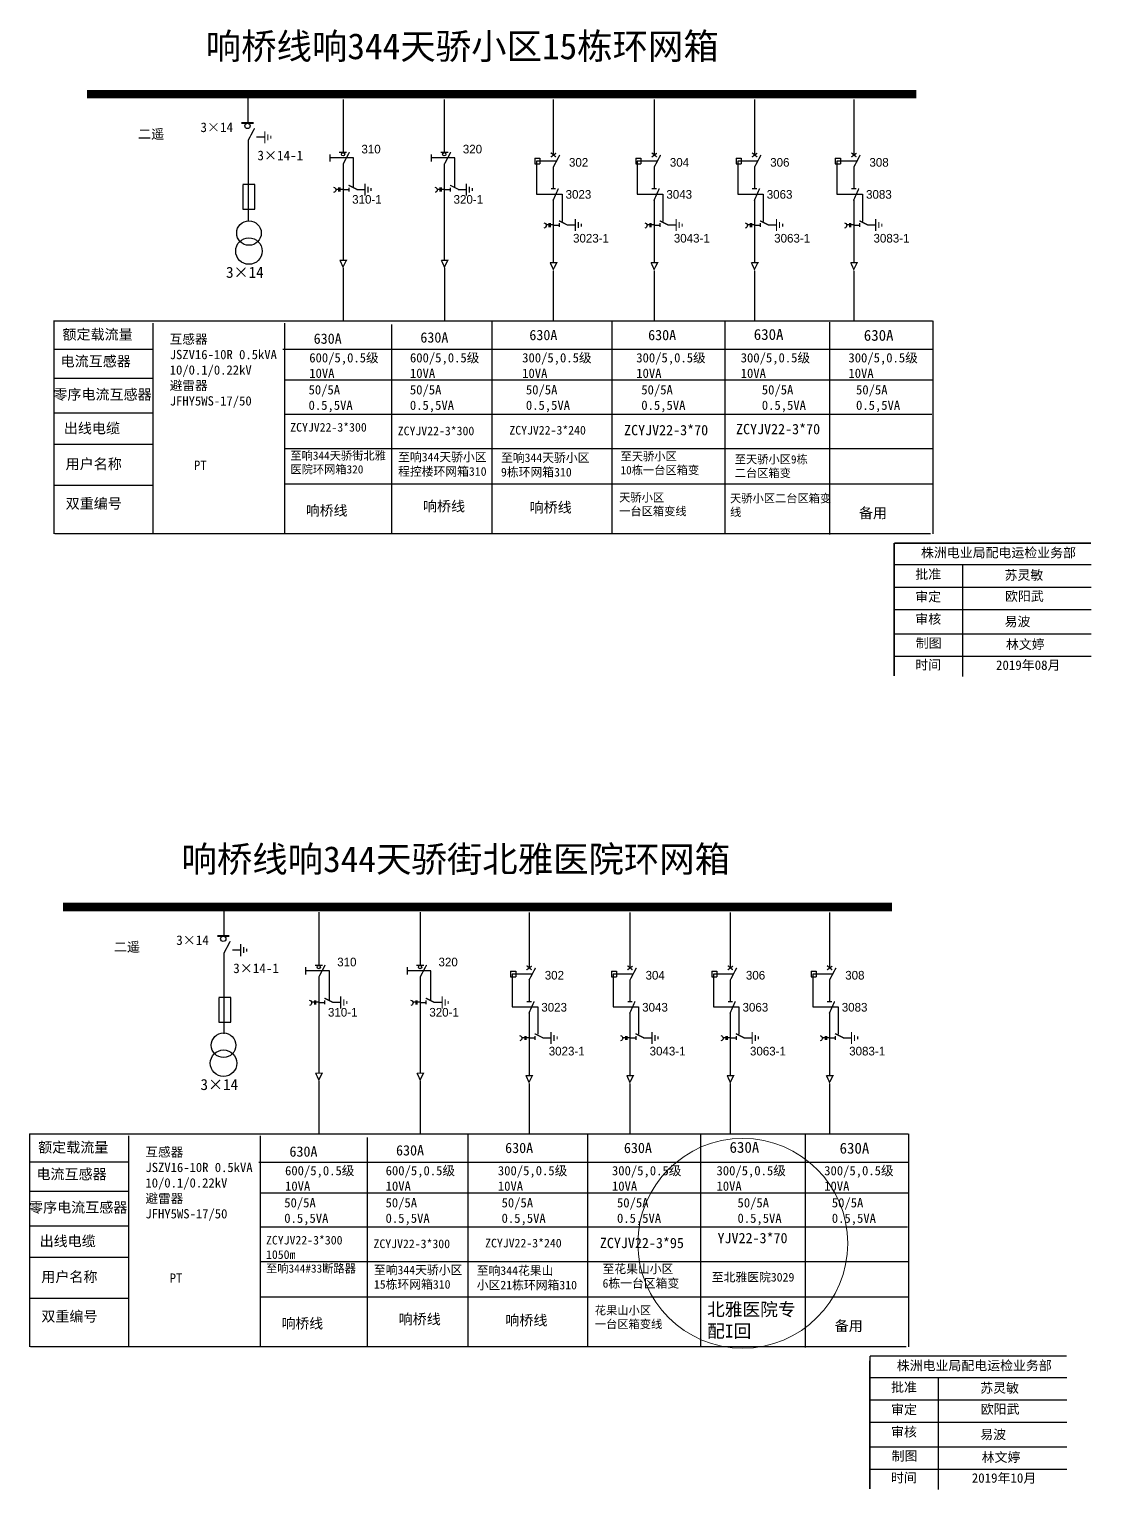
# Model space of a CAD drawing. Extents: x -183 to 78, y -256 to 3.
# Drawn here: x -44.7 to 78.1, y -165.7 to 3.1 of the extents above; entities that cross this region are included whole.
import ezdxf

# ---------------------------------------------------------------- set-up
doc = ezdxf.new("R2010")
doc.units = 0
doc.header["$LTSCALE"] = 0.774411
doc.linetypes.add('ACAD_ISO02W100', pattern=[15, 12, -3])
doc.linetypes.add('CENTER', pattern=[50.8, 31.75, -6.35, 6.35, -6.35])
doc.layers.get('0').update_dxf_attribs({"linetype": 'CONTINUOUS'})
doc.styles.add('hztxt_txtstyle_0.00_0_0', font='simkai.ttf')
doc.styles.add('hztxt_txtstyle_1.80_0_0', font='', dxfattribs={"height": 1.8, "bigfont": 'hztxt.shx'})
doc.styles.add('hztxt_txtstyle_2.70_0_0', font='simkai.ttf', dxfattribs={"height": 2.7})
doc.styles.add('KaiTi_txtstyle_0.95_0_0', font='simkai.ttf', dxfattribs={"height": 0.952327})
doc.styles.add('KaiTi_txtstyle_1.00_0_0', font='simkai.ttf', dxfattribs={"height": 1})
doc.styles.add('KaiTi_txtstyle_1.19_0_0', font='simkai.ttf', dxfattribs={"height": 1.190409})
doc.styles.add('SimSun_txtstyle_1.09_0_0', font='', dxfattribs={"height": 1.0944})
doc.styles.add('SimSun_txtstyle_1.17_0_0', font='', dxfattribs={"height": 1.174299})
doc.styles.add('SimSun_txtstyle_3.00_0_0', font='', dxfattribs={"height": 3})
doc.styles.get("Standard").update_dxf_attribs({"font": '', "height": 2.5})
doc.styles.add('字体', font='', dxfattribs={"height": 2.5})
doc.styles.get('hztxt_txtstyle_1.80_0_0').set_extended_font_data('hztxt')
doc.styles.get('SimSun_txtstyle_1.09_0_0').set_extended_font_data('SimSun')
doc.styles.get('SimSun_txtstyle_1.17_0_0').set_extended_font_data('SimSun')
doc.styles.get('SimSun_txtstyle_3.00_0_0').set_extended_font_data('SimSun')
doc.styles.get('Standard').set_extended_font_data('SimSun')
doc.styles.get('字体').set_extended_font_data('SimSun')

# ---------------------------------------------------------------- blocks, each defined once
blk = doc.blocks.new('JD')
for points in [[(-2, 0.2), (-2, -0.2), (2, 0.2), (2, -0.2)], [(1, -1.2), (1, -0.8), (-1, -1.2), (-1, -0.8)], [(-0.5, -1.8), (-0.5, -2.2), (0.5, -1.8), (0.5, -2.2)]]:
    blk.add_trace(points)

msp = doc.modelspace()

# ---------------------------------------------------------------- linework, layer by layer
at = {"color": 0}
for p, q in [((-19.43, -4.44), (-19.43, -7.73)), ((-8.44, -5.04), (-8.44, -11.15)), ((3.27, -5.04), (3.27, -11.15)), ((15.86, -5.07), (15.86, -11.49)), ((27.52, -5.07), (27.52, -11.49)), ((39.12, -5.07), (39.12, -11.49)), ((50.6, -5.07), (50.6, -11.49)), ((-19.41, -9.76), (-19.41, -19.09)), ((-18.43, -9.39), (-17.49, -9.39)), ((-8.44, -12.51), (-8.44, -23.61)), ((3.27, -12.51), (3.27, -23.61)), ((13.73, -11.84), (14.33, -11.84)), ((13.73, -11.84), (13.73, -12.5)), ((13.73, -12.5), (14.33, -12.5)), ((14.33, -11.84), (14.33, -12.5)), ((15.86, -12.85), (15.86, -15.33)), ((25.39, -11.84), (25.99, -11.84)), ((25.39, -11.84), (25.39, -12.5)), ((25.39, -12.5), (25.99, -12.5)), ((25.99, -11.84), (25.99, -12.5)), ((27.52, -12.85), (27.52, -15.33)), ((36.99, -11.84), (37.59, -11.84)), ((36.99, -11.84), (36.99, -12.5)), ((36.99, -12.5), (37.59, -12.5)), ((37.59, -11.84), (37.59, -12.5)), ((39.12, -12.85), (39.12, -15.33)), ((48.46, -11.84), (49.06, -11.84)), ((48.46, -11.84), (48.46, -12.5)), ((48.46, -12.5), (49.06, -12.5)), ((49.06, -11.84), (49.06, -12.5)), ((50.6, -12.85), (50.6, -15.33)), ((-8.44, -15.46), (-7.75, -15.46)), ((-6.85, -15.44), (-5.91, -15.44)), ((3.27, -15.46), (3.97, -15.46)), ((4.87, -15.44), (5.81, -15.44)), ((15.86, -16.57), (15.86, -23.87)), ((27.52, -16.57), (27.52, -23.87)), ((39.12, -16.57), (39.12, -23.87)), ((50.6, -16.57), (50.6, -23.87)), ((15.86, -19.57), (16.55, -19.57)), ((17.46, -19.55), (18.4, -19.55)), ((27.52, -19.57), (28.21, -19.57)), ((29.11, -19.55), (30.06, -19.55)), ((39.12, -19.57), (39.81, -19.57)), ((40.71, -19.55), (41.65, -19.55)), ((50.6, -19.57), (51.29, -19.57)), ((52.19, -19.55), (53.13, -19.55)), ((-30.34, -33.94), (-41.82, -33.94)), ((-30.38, -37.32), (-41.86, -37.32)), ((-30.38, -41.3), (-41.86, -41.3)), ((-30.42, -44.94), (-41.91, -44.94)), ((-30.38, -49.67), (-41.87, -49.67)), ((-22.23, -98.39), (-22.23, -101.68)), ((-11.25, -98.99), (-11.25, -105.1)), ((0.47, -98.99), (0.47, -105.1)), ((13.06, -99.02), (13.06, -105.44)), ((24.72, -99.02), (24.72, -105.44)), ((36.32, -99.02), (36.32, -105.44)), ((47.79, -99.02), (47.79, -105.44)), ((-22.22, -103.71), (-22.22, -113.04)), ((-21.23, -103.34), (-20.29, -103.34)), ((10.93, -105.79), (10.93, -106.45)), ((10.93, -105.79), (11.53, -105.79)), ((11.53, -105.79), (11.53, -106.45)), ((22.59, -105.79), (22.59, -106.45)), ((22.59, -105.79), (23.19, -105.79)), ((23.19, -105.79), (23.19, -106.45)), ((34.18, -105.79), (34.18, -106.45)), ((34.18, -105.79), (34.78, -105.79)), ((34.78, -105.79), (34.78, -106.45)), ((45.66, -105.79), (45.66, -106.45)), ((45.66, -105.79), (46.26, -105.79)), ((46.26, -105.79), (46.26, -106.45)), ((-11.25, -106.46), (-11.25, -117.57)), ((0.47, -106.46), (0.47, -117.57)), ((10.93, -106.45), (11.53, -106.45)), ((13.06, -106.8), (13.06, -109.28)), ((22.59, -106.45), (23.19, -106.45)), ((24.72, -106.8), (24.72, -109.28)), ((34.18, -106.45), (34.78, -106.45)), ((36.32, -106.8), (36.32, -109.28)), ((45.66, -106.45), (46.26, -106.45)), ((47.79, -106.8), (47.79, -109.28)), ((-11.25, -109.41), (-10.56, -109.41)), ((-9.65, -109.39), (-8.71, -109.39)), ((0.47, -109.41), (1.16, -109.41)), ((2.06, -109.39), (3.01, -109.39)), ((13.06, -110.52), (13.06, -117.82)), ((24.72, -110.52), (24.72, -117.82)), ((36.32, -110.52), (36.32, -117.82)), ((47.79, -110.52), (47.79, -117.82)), ((13.06, -113.52), (13.75, -113.52)), ((14.65, -113.5), (15.59, -113.5)), ((24.72, -113.52), (25.41, -113.52)), ((26.31, -113.5), (27.25, -113.5)), ((36.32, -113.52), (37.01, -113.52)), ((37.91, -113.5), (38.85, -113.5)), ((47.79, -113.52), (48.48, -113.52)), ((49.39, -113.5), (50.33, -113.5)), ((-33.14, -127.89), (-44.63, -127.89)), ((-33.18, -131.27), (-44.67, -131.27)), ((-33.18, -135.26), (-44.67, -135.26)), ((-33.23, -138.89), (-44.71, -138.89)), ((-33.18, -143.62), (-44.67, -143.62))]:
    msp.add_line(p, q, dxfattribs=at)
at = {"color": 0, "linetype": 'ACAD_ISO02W100'}
for p, q in [((16.16, -12.18), (13.92, -12.18)), ((13.92, -12.18), (13.92, -15.99)), ((27.82, -12.18), (25.58, -12.18)), ((25.58, -12.18), (25.58, -15.99)), ((39.42, -12.18), (37.18, -12.18)), ((37.18, -12.18), (37.18, -15.99)), ((48.66, -12.18), (48.66, -15.99)), ((50.9, -12.18), (48.66, -12.18)), ((13.92, -15.99), (16.88, -15.99)), ((16.88, -15.99), (16.88, -19.14)), ((25.58, -15.99), (28.54, -15.99)), ((28.54, -15.99), (28.54, -19.14)), ((37.18, -15.99), (40.13, -15.99)), ((40.13, -15.99), (40.13, -19.14)), ((48.66, -15.99), (51.61, -15.99)), ((51.61, -15.99), (51.61, -19.14)), ((11.12, -106.13), (11.12, -109.94)), ((13.36, -106.13), (11.12, -106.13)), ((22.78, -106.13), (22.78, -109.94)), ((25.02, -106.13), (22.78, -106.13)), ((34.37, -106.13), (34.37, -109.94)), ((36.61, -106.13), (34.37, -106.13)), ((48.09, -106.13), (45.85, -106.13)), ((45.85, -106.13), (45.85, -109.94)), ((11.12, -109.94), (14.07, -109.94)), ((14.07, -109.94), (14.07, -113.09)), ((22.78, -109.94), (25.73, -109.94)), ((25.73, -109.94), (25.73, -113.09)), ((34.37, -109.94), (37.33, -109.94)), ((37.33, -109.94), (37.33, -113.09)), ((45.85, -109.94), (48.81, -109.94)), ((48.81, -109.94), (48.81, -113.09))]:
    msp.add_line(p, q, dxfattribs=at)
at = {"color": 0, "linetype": 'CENTER'}
for p, q in [((-8.44, -24.51), (-8.44, -30.65)), ((3.28, -24.51), (3.28, -30.65)), ((15.87, -24.85), (15.87, -30.62)), ((27.52, -24.85), (27.52, -30.62)), ((39.12, -24.85), (39.12, -30.62)), ((50.6, -24.85), (50.6, -30.62)), ((-11.24, -118.46), (-11.24, -124.6)), ((0.48, -118.46), (0.48, -124.6)), ((13.06, -118.8), (13.06, -124.57)), ((24.72, -118.8), (24.72, -124.57)), ((36.32, -118.8), (36.32, -124.57)), ((47.8, -118.8), (47.8, -124.57))]:
    msp.add_line(p, q, dxfattribs=at)
at = {"color": 0, "linetype": 'Continuous'}
for p, q in [((-41.89, -30.64), (59.68, -30.64)), ((-41.84, -55.25), (-41.84, -30.64)), ((-30.44, -30.9), (-30.44, -55.25)), ((-15.19, -30.9), (-15.19, -55.25)), ((-2.84, -31.06), (-2.84, -55.23)), ((8.78, -30.68), (8.78, -55.25)), ((35.71, -30.7), (35.71, -55.26)), ((47.8, -30.78), (47.8, -55.35)), ((59.74, -30.65), (59.74, -55.27)), ((-15.38, -33.92), (59.72, -33.92)), ((-15.19, -37.46), (59.74, -37.46)), ((55.27, -58.81), (78.02, -58.81)), ((63.17, -58.81), (63.17, -71.74)), ((55.27, -61.4), (78.02, -61.4)), ((55.27, -63.99), (78.02, -63.99)), ((55.27, -66.82), (78.02, -66.82)), ((55.27, -69.41), (78.02, -69.41)), ((-44.69, -124.59), (56.88, -124.59)), ((-44.65, -149.2), (-44.65, -124.59)), ((-33.24, -124.85), (-33.24, -149.2)), ((-18, -124.85), (-18, -149.2)), ((5.98, -124.63), (5.98, -149.2)), ((32.9, -124.65), (32.9, -149.21)), ((44.99, -124.73), (44.99, -149.3)), ((56.94, -124.6), (56.94, -149.22)), ((-5.64, -125.01), (-5.64, -149.18)), ((-18.18, -127.87), (56.92, -127.87)), ((-18, -131.41), (56.94, -131.41)), ((52.47, -152.76), (75.22, -152.76)), ((60.36, -152.76), (60.36, -165.69)), ((52.47, -155.35), (75.22, -155.35)), ((52.47, -157.94), (75.22, -157.94)), ((52.47, -160.77), (75.22, -160.77)), ((52.47, -163.36), (75.22, -163.36))]:
    msp.add_line(p, q, dxfattribs=at)
at = {"linetype": 'Continuous'}
for p, q in [((22.62, -30.68), (22.62, -55.25)), ((-15.19, -41.41), (59.62, -41.41)), ((-15.19, -45.41), (59.82, -45.41)), ((-15.19, -49.48), (59.72, -49.48)), ((59.46, -55.25), (-41.76, -55.25)), ((19.81, -124.63), (19.81, -149.2)), ((-18, -135.36), (56.82, -135.36)), ((-18, -139.36), (57.02, -139.36)), ((-18, -143.43), (56.92, -143.43)), ((56.65, -149.2), (-44.57, -149.2))]:
    msp.add_line(p, q, dxfattribs=at)
at = {"color": 0}
for points, const_width in [([(-38.02, -4.44), (57.83, -4.44)], 0.998), ([(-20.18, -7.77), (-18.78, -7.77)], 0.238), ([(-19.41, -9.8), (-18.66, -8.38)], 0.15), ([(-8.89, -11.17), (-8, -11.17)], 0.15), ([(-8.44, -12.55), (-7.69, -11.13)], 0.15), ([(2.83, -11.17), (3.72, -11.17)], 0.15), ([(3.27, -12.55), (4.02, -11.13)], 0.15), ([(15.58, -11.71), (16.19, -11.26)], 0.15), ([(15.58, -11.21), (16.17, -11.7)], 0.15), ([(15.86, -12.89), (16.61, -11.47)], 0.15), ([(27.24, -11.71), (27.84, -11.26)], 0.15), ([(27.24, -11.21), (27.83, -11.7)], 0.15), ([(27.52, -12.89), (28.27, -11.47)], 0.15), ([(38.84, -11.21), (39.43, -11.7)], 0.15), ([(38.83, -11.71), (39.44, -11.26)], 0.15), ([(39.12, -12.89), (39.87, -11.47)], 0.15), ([(50.32, -11.21), (50.9, -11.7)], 0.15), ([(50.31, -11.71), (50.92, -11.26)], 0.15), ([(50.6, -12.89), (51.34, -11.47)], 0.15), ([(-7.79, -14.96), (-6.79, -15.46)], 0.15), ([(-7.75, -15.23), (-7.75, -15.69)], 0.15), ([(3.93, -14.96), (4.93, -15.46)], 0.15), ([(3.97, -15.23), (3.97, -15.69)], 0.15), ([(15.59, -15.37), (16.15, -15.37)], 0.15), ([(15.83, -16.75), (16.46, -15.34)], 0.15), ([(27.25, -15.37), (27.81, -15.37)], 0.15), ([(27.49, -16.75), (28.12, -15.34)], 0.15), ([(38.85, -15.37), (39.4, -15.37)], 0.15), ([(39.09, -16.75), (39.72, -15.34)], 0.15), ([(50.33, -15.37), (50.88, -15.37)], 0.15), ([(50.56, -16.75), (51.19, -15.34)], 0.15), ([(16.52, -19.07), (17.51, -19.57)], 0.15), ([(16.55, -19.34), (16.55, -19.8)], 0.15), ([(28.17, -19.07), (29.17, -19.57)], 0.15), ([(28.21, -19.34), (28.21, -19.8)], 0.15), ([(39.77, -19.07), (40.77, -19.57)], 0.15), ([(39.81, -19.34), (39.81, -19.8)], 0.15), ([(51.25, -19.07), (52.25, -19.57)], 0.15), ([(51.29, -19.34), (51.29, -19.8)], 0.15), ([(-8.81, -23.64), (-8.05, -23.64), (-8.44, -24.41), (-8.8, -23.62)], 0.15), ([(2.91, -23.64), (3.67, -23.64), (3.28, -24.41), (2.92, -23.62)], 0.15), ([(15.49, -23.92), (16.26, -23.92), (15.87, -24.69), (15.5, -23.9)], 0.15), ([(27.15, -23.92), (27.92, -23.92), (27.52, -24.69), (27.16, -23.9)], 0.15), ([(38.75, -23.92), (39.51, -23.92), (39.12, -24.69), (38.76, -23.9)], 0.15), ([(50.23, -23.92), (50.99, -23.92), (50.6, -24.69), (50.24, -23.9)], 0.15), ([(-40.82, -98.39), (55.02, -98.39)], 0.998), ([(-22.98, -101.72), (-21.58, -101.72)], 0.238), ([(-22.22, -103.75), (-21.47, -102.33)], 0.15), ([(-11.69, -105.12), (-10.81, -105.12)], 0.15), ([(-11.25, -106.5), (-10.5, -105.08)], 0.15), ([(0.03, -105.12), (0.91, -105.12)], 0.15), ([(0.47, -106.5), (1.22, -105.08)], 0.15), ([(12.78, -105.16), (13.37, -105.65)], 0.15), ([(12.77, -105.66), (13.38, -105.21)], 0.15), ([(13.06, -106.84), (13.81, -105.42)], 0.15), ([(24.44, -105.16), (25.02, -105.65)], 0.15), ([(24.43, -105.66), (25.04, -105.21)], 0.15), ([(24.72, -106.84), (25.47, -105.42)], 0.15), ([(36.04, -105.16), (36.62, -105.65)], 0.15), ([(36.03, -105.66), (36.64, -105.21)], 0.15), ([(36.32, -106.84), (37.06, -105.42)], 0.15), ([(47.51, -105.66), (48.12, -105.21)], 0.15), ([(47.51, -105.16), (48.1, -105.65)], 0.15), ([(47.79, -106.84), (48.54, -105.42)], 0.15), ([(-10.59, -108.91), (-9.6, -109.41)], 0.15), ([(-10.56, -109.18), (-10.56, -109.64)], 0.15), ([(1.12, -108.91), (2.12, -109.41)], 0.15), ([(1.16, -109.18), (1.16, -109.64)], 0.15), ([(12.79, -109.32), (13.35, -109.32)], 0.15), ([(13.03, -110.7), (13.66, -109.29)], 0.15), ([(24.45, -109.32), (25, -109.32)], 0.15), ([(24.69, -110.7), (25.32, -109.29)], 0.15), ([(36.05, -109.32), (36.6, -109.32)], 0.15), ([(36.28, -110.7), (36.91, -109.29)], 0.15), ([(47.52, -109.32), (48.08, -109.32)], 0.15), ([(47.76, -110.7), (48.39, -109.29)], 0.15), ([(13.71, -113.02), (14.71, -113.52)], 0.15), ([(25.37, -113.02), (26.37, -113.52)], 0.15), ([(36.97, -113.02), (37.97, -113.52)], 0.15), ([(48.44, -113.02), (49.44, -113.52)], 0.15), ([(13.75, -113.29), (13.75, -113.75)], 0.15), ([(25.41, -113.29), (25.41, -113.75)], 0.15), ([(37.01, -113.29), (37.01, -113.75)], 0.15), ([(48.48, -113.29), (48.48, -113.75)], 0.15), ([(-11.62, -117.59), (-10.85, -117.59), (-11.24, -118.36), (-11.61, -117.57)], 0.15), ([(0.1, -117.59), (0.87, -117.59), (0.48, -118.36), (0.11, -117.57)], 0.15), ([(12.69, -117.87), (13.45, -117.87), (13.06, -118.64), (12.7, -117.85)], 0.15), ([(24.35, -117.87), (25.11, -117.87), (24.72, -118.64), (24.36, -117.85)], 0.15), ([(35.95, -117.87), (36.71, -117.87), (36.32, -118.64), (35.96, -117.85)], 0.15), ([(47.42, -117.87), (48.19, -117.87), (47.8, -118.64), (47.43, -117.85)], 0.15)]:
    msp.add_lwpolyline(points, dxfattribs=dict(at, const_width=const_width))
for points in [[(-9.95, -11.4), (-9.95, -12.23)], [(1.76, -11.4), (1.76, -12.23)], [(-20.01, -14.93), (-20.01, -17.73), (-18.62, -17.73), (-18.62, -14.89), (-20.01, -14.89)], [(-8.95, -15.45), (-9.26, -15.45)], [(-8.95, -15.24), (-8.95, -15.7)], [(-8.81, -15.24), (-8.81, -15.7)], [(-8.45, -15.45), (-8.81, -15.45)], [(2.77, -15.45), (2.46, -15.45)], [(2.77, -15.24), (2.77, -15.7)], [(2.91, -15.24), (2.91, -15.7)], [(3.27, -15.45), (2.91, -15.45)], [(15.36, -19.56), (15.04, -19.56)], [(15.36, -19.35), (15.36, -19.8)], [(15.5, -19.35), (15.5, -19.8)], [(15.86, -19.56), (15.5, -19.56)], [(27.02, -19.56), (26.7, -19.56)], [(27.02, -19.35), (27.02, -19.8)], [(27.16, -19.35), (27.16, -19.8)], [(27.52, -19.56), (27.16, -19.56)], [(38.61, -19.56), (38.3, -19.56)], [(38.61, -19.35), (38.61, -19.8)], [(38.76, -19.35), (38.76, -19.8)], [(39.12, -19.56), (38.76, -19.56)], [(50.09, -19.56), (49.78, -19.56)], [(50.09, -19.35), (50.09, -19.8)], [(50.23, -19.35), (50.23, -19.8)], [(50.59, -19.56), (50.23, -19.56)], [(-12.76, -105.35), (-12.76, -106.18)], [(-1.04, -105.35), (-1.04, -106.18)], [(-22.81, -108.88), (-22.81, -111.68), (-21.42, -111.68), (-21.42, -108.84), (-22.81, -108.84)], [(-11.75, -109.4), (-12.07, -109.4)], [(-11.75, -109.19), (-11.75, -109.65)], [(-11.61, -109.19), (-11.61, -109.65)], [(-11.25, -109.4), (-11.61, -109.4)], [(-0.03, -109.4), (-0.35, -109.4)], [(-0.03, -109.19), (-0.03, -109.65)], [(0.11, -109.19), (0.11, -109.65)], [(0.47, -109.4), (0.11, -109.4)], [(12.56, -113.51), (12.24, -113.51)], [(12.56, -113.3), (12.56, -113.75)], [(12.7, -113.3), (12.7, -113.75)], [(13.06, -113.51), (12.7, -113.51)], [(24.21, -113.51), (23.9, -113.51)], [(24.21, -113.3), (24.21, -113.75)], [(24.35, -113.3), (24.35, -113.75)], [(24.72, -113.51), (24.35, -113.51)], [(35.81, -113.51), (35.5, -113.51)], [(35.81, -113.3), (35.81, -113.75)], [(35.95, -113.3), (35.95, -113.75)], [(36.31, -113.51), (35.95, -113.51)], [(47.29, -113.51), (46.97, -113.51)], [(47.29, -113.3), (47.29, -113.75)], [(47.43, -113.3), (47.43, -113.75)], [(47.79, -113.51), (47.43, -113.51)]]:
    msp.add_lwpolyline(points, dxfattribs=at)
at = {"color": 0, "linetype": 'ACAD_ISO02W100'}
for points in [[(-7.22, -15.23), (-7.22, -11.81), (-9.95, -11.81)], [(4.5, -15.23), (4.5, -11.81), (1.76, -11.81)], [(-10.02, -109.18), (-10.02, -105.76), (-12.76, -105.76)], [(1.7, -109.18), (1.7, -105.76), (-1.04, -105.76)]]:
    msp.add_lwpolyline(points, dxfattribs=at)
at = {"color": 0}
for points in [[(-9.53, -15.2, -0.877934), (-9.52, -15.8)], [(2.19, -15.2, -0.877934), (2.2, -15.8)], [(14.78, -19.3, -0.877934), (14.79, -19.91)], [(26.43, -19.3, -0.877934), (26.44, -19.91)], [(38.03, -19.3, -0.877934), (38.04, -19.91)], [(49.51, -19.3, -0.877934), (49.52, -19.91)], [(-12.34, -109.15, -0.877934), (-12.32, -109.75)], [(-0.62, -109.15, -0.877934), (-0.6, -109.75)], [(11.97, -113.25, -0.877934), (11.98, -113.86)], [(23.63, -113.25, -0.877934), (23.64, -113.86)], [(35.23, -113.25, -0.877934), (35.24, -113.86)], [(46.7, -113.25, -0.877934), (46.72, -113.86)]]:
    msp.add_lwpolyline(points, format="xyb", dxfattribs=at)
at = {"color": 0, "linetype": 'Continuous', "const_width": 0.182}
for points in [[(55.27, -56.33), (55.26, -71.7)], [(55.27, -56.33), (78.02, -56.33)], [(52.47, -150.28), (52.45, -165.65)], [(52.47, -150.28), (75.22, -150.28)]]:
    msp.add_lwpolyline(points, dxfattribs=at)
at = {"color": 0}
for centre, radius in [((-19.48, -8.11), 0.305), ((-8.44, -11.38), 0.192), ((3.27, -11.38), 0.192), ((-22.28, -102.06), 0.305), ((-11.25, -105.33), 0.192), ((0.47, -105.33), 0.192)]:
    msp.add_circle(centre, radius, dxfattribs=at)
at = {"color": 0, "linetype": 'Continuous'}
for centre, radius in [((-19.31, -20.49), 1.42), ((-19.31, -22.57), 1.53), ((-22.25, -114.36), 1.42), ((-22.25, -116.44), 1.53)]:
    msp.add_circle(centre, radius, dxfattribs=at)
at = {"color": 20, "linetype": 'Continuous', "lineweight": 0, "ltscale": 4.425658, "true_color": 0xef4810}
msp.add_circle((37.77, -137.26), 12.13, dxfattribs=at)

# ---------------------------------------------------------------- block references
at = {"color": 0, "xscale": 0.3494655254594932, "yscale": 0.3494655254594932, "zscale": 0.3494655254595134, "rotation": 90}
for p in [(-17.48, -9.42), (-5.9, -15.47), (5.82, -15.47), (18.41, -19.57), (30.07, -19.57), (41.67, -19.57), (53.14, -19.57), (-20.28, -103.37), (-8.7, -109.42), (3.02, -109.42), (15.61, -113.52), (27.27, -113.52), (38.86, -113.52), (50.34, -113.52)]:
    msp.add_blockref('JD', p, dxfattribs=at)

# ---------------------------------------------------------------- texts
at = {"color": 0, "linetype": 'Continuous', "style": 'hztxt_txtstyle_2.70_0_0'}
for s, p in [('3×14', (-24.92, -8.82)), ('3×14-1', (-18.33, -12.07)), ('3×14', (-27.72, -102.77)), ('3×14-1', (-21.13, -106.02))]:
    msp.add_text(s, height=1.109, dxfattribs=at).set_placement(p)
at = {"color": 0, "style": 'hztxt_txtstyle_1.80_0_0'}
for s, p in [('310', (-6.31, -11.29)), ('320', (5.41, -11.29)), ('302', (17.68, -12.82)), ('304', (29.34, -12.82)), ('306', (40.94, -12.82)), ('308', (52.41, -12.82)), ('310-1', (-7.38, -17.1)), ('320-1', (4.34, -17.1)), ('3023', (17.29, -16.52)), ('3043', (28.94, -16.52)), ('3063', (40.54, -16.52)), ('3083', (52.02, -16.52)), ('3023-1', (18.15, -21.59)), ('3043-1', (29.8, -21.59)), ('3063-1', (41.4, -21.59)), ('3083-1', (52.88, -21.59)), ('310', (-9.11, -105.24)), ('320', (2.6, -105.24)), ('302', (14.88, -106.77)), ('304', (26.53, -106.77)), ('306', (38.13, -106.77)), ('308', (49.61, -106.77)), ('3023', (14.48, -110.47)), ('3043', (26.14, -110.47)), ('3063', (37.74, -110.47)), ('3083', (49.21, -110.47)), ('310-1', (-10.18, -111.05)), ('320-1', (1.54, -111.05)), ('3023-1', (15.34, -115.54)), ('3043-1', (27, -115.54)), ('3063-1', (38.6, -115.54)), ('3083-1', (50.07, -115.54))]:
    msp.add_text(s, height=0.998, dxfattribs=at).set_placement(p)
at = {"color": 0}
for p in [(-21.96, -25.67), (-24.91, -119.54)]:
    msp.add_text('3×14', height=1.277, dxfattribs=at).set_placement(p)
at = {"color": 7, "linetype": 'Continuous', "attachment_point": 1}
for s, insert, char_height, width, style in [('响桥线响344天骄小区15栋环网箱', (-24.31, 2.6), 3, 85.7498, 'SimSun_txtstyle_3.00_0_0'), ('ZCYJV22-3*300', (-14.54, -42.44), 1, 19.191, 'KaiTi_txtstyle_1.00_0_0'), ('ZCYJV22-3*300', (-2.11, -42.86), 1, 19.191, 'KaiTi_txtstyle_1.00_0_0'), ('ZCYJV22-3*240', (10.79, -42.78), 1, 19.191, 'KaiTi_txtstyle_1.00_0_0'), ('ZCYJV22-3*70', (24.05, -42.67), 1.1904, 19.191, 'KaiTi_txtstyle_1.19_0_0'), ('ZCYJV22-3*70', (36.99, -42.55), 1.1904, 19.191, 'KaiTi_txtstyle_1.19_0_0'), ('{\\fSimSun|b0|i0|c134|p2;至响344天骄街北雅医院环网箱320}', (-14.52, -45.74), 0.9523, 11.7196, 'KaiTi_txtstyle_0.95_0_0'), ('至天骄小区^J10栋一台区箱变', (23.64, -45.83), 0.9523, 11.7196, 'KaiTi_txtstyle_0.95_0_0'), ('{\\fSimSun|b0|i0|c134|p2;至天骄小区9栋^J二台区箱变}', (36.84, -46.17), 0.9523, 11.7196, 'KaiTi_txtstyle_0.95_0_0'), ('天骄小区^J一台区箱变线', (23.48, -50.58), 0.9523, 11.7196, 'KaiTi_txtstyle_0.95_0_0'), ('{\\fSimSun|b0|i0|c134|p2;天骄小区二台区箱变线}', (36.3, -50.68), 0.9523, 11.7196, 'KaiTi_txtstyle_0.95_0_0'), ('响桥线', (-12.73, -51.97), 1.174, 11.7342, 'SimSun_txtstyle_1.17_0_0'), ('响桥线', (0.8, -51.47), 1.19, 19.191, 'KaiTi_txtstyle_1.19_0_0'), ('响桥线', (13.13, -51.6), 1.19, 19.191, 'KaiTi_txtstyle_1.19_0_0'), ('{\\fSimSun|b0|i0|c134|p2;林文婷}', (68.19, -67.48), 1.0944, 8.5588, 'SimSun_txtstyle_1.09_0_0'), ('2019年08月', (67.04, -69.88), 1.094, 16.0081, 'SimSun_txtstyle_1.09_0_0'), ('响桥线响344天骄街北雅医院环网箱', (-27.11, -91.35), 3, 85.7498, 'SimSun_txtstyle_3.00_0_0'), ('ZCYJV22-3*300\\P1050m', (-17.34, -136.39), 1, 19.191, 'KaiTi_txtstyle_1.00_0_0'), ('ZCYJV22-3*300', (-4.91, -136.81), 1, 19.191, 'KaiTi_txtstyle_1.00_0_0'), ('ZCYJV22-3*240', (7.99, -136.73), 1, 19.191, 'KaiTi_txtstyle_1.00_0_0'), ('ZCYJV22-3*95', (21.25, -136.62), 1.1904, 19.191, 'KaiTi_txtstyle_1.19_0_0'), ('YJV22-3*70', (34.85, -136.05), 1.19, 19.191, 'KaiTi_txtstyle_1.19_0_0'), ('{\\fSimSun|b0|i0|c134|p2;至响344#33断路器}', (-17.33, -139.69), 0.9523, 11.7196, 'KaiTi_txtstyle_0.95_0_0'), ('花果山小区^M^J一台区箱变线', (20.67, -144.53), 0.9523, 11.7196, 'KaiTi_txtstyle_0.95_0_0'), ('北雅医院专配I回', (33.64, -144.14), 1.5, 11.7196, 'KaiTi_txtstyle_0.95_0_0'), ('响桥线', (-15.54, -145.92), 1.174, 11.7342, 'SimSun_txtstyle_1.17_0_0'), ('响桥线', (-2.01, -145.42), 1.19, 19.191, 'KaiTi_txtstyle_1.19_0_0'), ('响桥线', (10.32, -145.55), 1.19, 19.191, 'KaiTi_txtstyle_1.19_0_0'), ('{\\fSimSun|b0|i0|c134|p2;林文婷}', (65.38, -161.43), 1.0944, 8.5588, 'SimSun_txtstyle_1.09_0_0'), ('2019年10月', (64.24, -163.83), 1.094, 16.0081, 'SimSun_txtstyle_1.09_0_0')]:
    msp.add_mtext(s, dxfattribs=dict(at, insert=insert, char_height=char_height, width=width, style=style))
at = {"color": 0, "linetype": 'Continuous', "attachment_point": 1}
for s, insert, char_height, width, style in [('{\\fSimSun|b0|i0|c134|p2;二遥}', (-32.13, -8.49), 1.1094, 17.8852, 'hztxt_txtstyle_2.70_0_0'), ('{\\fSimSun|b0|i0|c134|p2;额定载流量}', (-40.87, -31.61), 1.1904, 19.191, 'hztxt_txtstyle_2.70_0_0'), ('\\A1;{\\fSimSun|b0|i0|c134|p2;互感器\\PJSZV16-10R 0.5kVA\\P10/0.1/0.22kV\\P避雷器\\PJFHY5WS-17/50}', (-28.47, -32.21), 1.0714, 19.7554, 'hztxt_txtstyle_2.70_0_0'), ('{\\fSimSun|b0|i0|c134|p2;630A}', (0.5, -31.96), 1.1904, 19.191, 'hztxt_txtstyle_2.70_0_0'), ('{\\fSimSun|b0|i0|c134|p2;630A}', (13.1, -31.68), 1.1904, 19.191, 'hztxt_txtstyle_2.70_0_0'), ('{\\fSimSun|b0|i0|c134|p2;630A}', (26.83, -31.68), 1.1904, 19.191, 'hztxt_txtstyle_2.70_0_0'), ('{\\fSimSun|b0|i0|c134|p2;630A}', (39.04, -31.58), 1.2616, 10.1442, 'hztxt_txtstyle_0.00_0_0'), ('{\\fSimSun|b0|i0|c134|p2;630A}', (51.76, -31.68), 1.2616, 10.1442, 'hztxt_txtstyle_0.00_0_0'), ('{\\fSimSun|b0|i0|c134|p2;630A}', (-11.83, -32.1), 1.1904, 19.191, 'hztxt_txtstyle_2.70_0_0'), ('{\\fSimSun|b0|i0|c134|p2;电流互感器}', (-41.08, -34.71), 1.1904, 19.191, 'hztxt_txtstyle_2.70_0_0'), ('\\A1;{\\fSimSun|b0|i0|c134|p2;600/5,0.5级\\P10VA}', (-12.34, -34.37), 1.0714, 19.7554, 'hztxt_txtstyle_2.70_0_0'), ('\\A1;{\\fSimSun|b0|i0|c134|p2;600/5,0.5级\\P10VA}', (-0.7, -34.37), 1.0714, 19.7554, 'hztxt_txtstyle_2.70_0_0'), ('\\A1;{\\fSimSun|b0|i0|c134|p2;300/5,0.5级\\P10VA}', (12.27, -34.37), 1.0714, 19.7554, 'hztxt_txtstyle_2.70_0_0'), ('\\A1;{\\fSimSun|b0|i0|c134|p2;300/5,0.5级\\P10VA}', (25.46, -34.37), 1.0714, 19.7554, 'hztxt_txtstyle_2.70_0_0'), ('\\A1;{\\fSimSun|b0|i0|c134|p2;300/5,0.5级\\P10VA}', (37.53, -34.37), 1.0714, 19.7554, 'hztxt_txtstyle_2.70_0_0'), ('\\A1;{\\fSimSun|b0|i0|c134|p2;300/5,0.5级\\P10VA}', (49.98, -34.37), 1.0714, 19.7554, 'hztxt_txtstyle_2.70_0_0'), ('{\\fSimSun|b0|i0|c134|p2;零序电流互感器}', (-41.92, -38.55), 1.1904, 19.191, 'hztxt_txtstyle_2.70_0_0'), ('{\\fSimSun|b0|i0|c134|p2;50/5A\\P0.5,5VA}', (-12.42, -38.07), 1.0714, 19.191, 'hztxt_txtstyle_2.70_0_0'), ('{\\fSimSun|b0|i0|c134|p2;50/5A\\P0.5,5VA}', (-0.71, -38.07), 1.0714, 19.191, 'hztxt_txtstyle_2.70_0_0'), ('{\\fSimSun|b0|i0|c134|p2;50/5A\\P0.5,5VA}', (39.97, -38.07), 1.0714, 19.191, 'hztxt_txtstyle_2.70_0_0'), ('{\\fSimSun|b0|i0|c134|p2;50/5A\\P0.5,5VA}', (50.86, -38.07), 1.0714, 19.191, 'hztxt_txtstyle_2.70_0_0'), ('{\\fSimSun|b0|i0|c134|p2;出线电缆}', (-40.71, -42.45), 1.1904, 19.191, 'hztxt_txtstyle_2.70_0_0'), ('{\\fSimSun|b0|i0|c134|p2;用户名称}', (-40.5, -46.58), 1.1904, 19.191, 'hztxt_txtstyle_2.70_0_0'), ('{\\fSimSun|b0|i0|c134|p2;PT}', (-25.67, -46.79), 1.0756, 8.368, 'hztxt_txtstyle_0.00_0_0'), ('{\\fSimSun|b0|i0|c134|p2;双重编号}', (-40.5, -51.15), 1.1904, 19.191, 'hztxt_txtstyle_2.70_0_0'), ('{\\fSimSun|b0|i0|c134|p2;备用}', (51.19, -52.25), 1.1904, 19.191, 'hztxt_txtstyle_2.70_0_0'), ('株洲电业局配电运检业务部', (58.37, -56.88), 1.0944, 29.9201, '字体'), ('{\\fKaiTi_GB2312|b0|i0|c134|p49;批准}', (57.71, -59.37), 1.0944, 8.5588, '字体'), ('苏灵敏', (68.03, -59.47), 1.094, 8.5588, '字体'), ('\\f\uffbfﾬￌﾣﾤ_GB2312|b0|i0|c134|p49;审定', (57.71, -61.97), 1.0944, 8.5588, '字体'), ('欧阳武', (68.08, -61.91), 1.094, 8.5588, '字体'), ('\\f\uffbfﾬￌﾣﾤ_GB2312|b0|i0|c134|p49;审核', (57.71, -64.55), 1.0944, 8.5588, '字体'), ('易波', (68.03, -64.84), 1.094, 8.5588, '字体'), ('\\f\uffbfﾬￌﾣﾤ_GB2312|b0|i0|c134|p49;制图', (57.77, -67.33), 1.0944, 8.5588, '字体'), ('\\f\uffbfﾬￌﾣﾤ_GB2312|b0|i0|c134|p49;时间', (57.71, -69.84), 1.0944, 8.5588, '字体'), ('{\\fSimSun|b0|i0|c134|p2;二遥}', (-34.93, -102.44), 1.1094, 17.8852, 'hztxt_txtstyle_2.70_0_0'), ('{\\fSimSun|b0|i0|c134|p2;额定载流量}', (-43.68, -125.56), 1.1904, 19.191, 'hztxt_txtstyle_2.70_0_0'), ('\\A1;{\\fSimSun|b0|i0|c134|p2;互感器\\PJSZV16-10R 0.5kVA\\P10/0.1/0.22kV\\P避雷器\\PJFHY5WS-17/50}', (-31.28, -126.16), 1.0714, 19.7554, 'hztxt_txtstyle_2.70_0_0'), ('{\\fSimSun|b0|i0|c134|p2;630A}', (-14.63, -126.05), 1.1904, 19.191, 'hztxt_txtstyle_2.70_0_0'), ('{\\fSimSun|b0|i0|c134|p2;630A}', (-2.31, -125.91), 1.1904, 19.191, 'hztxt_txtstyle_2.70_0_0'), ('{\\fSimSun|b0|i0|c134|p2;630A}', (10.3, -125.63), 1.1904, 19.191, 'hztxt_txtstyle_2.70_0_0'), ('{\\fSimSun|b0|i0|c134|p2;630A}', (24.03, -125.63), 1.1904, 19.191, 'hztxt_txtstyle_2.70_0_0'), ('{\\fSimSun|b0|i0|c134|p2;630A}', (36.24, -125.53), 1.2616, 10.1442, 'hztxt_txtstyle_0.00_0_0'), ('{\\fSimSun|b0|i0|c134|p2;630A}', (48.96, -125.63), 1.2616, 10.1442, 'hztxt_txtstyle_0.00_0_0'), ('\\A1;{\\fSimSun|b0|i0|c134|p2;600/5,0.5级\\P10VA}', (-15.14, -128.32), 1.0714, 19.7554, 'hztxt_txtstyle_2.70_0_0'), ('\\A1;{\\fSimSun|b0|i0|c134|p2;600/5,0.5级\\P10VA}', (-3.51, -128.32), 1.0714, 19.7554, 'hztxt_txtstyle_2.70_0_0'), ('\\A1;{\\fSimSun|b0|i0|c134|p2;300/5,0.5级\\P10VA}', (9.46, -128.32), 1.0714, 19.7554, 'hztxt_txtstyle_2.70_0_0'), ('\\A1;{\\fSimSun|b0|i0|c134|p2;300/5,0.5级\\P10VA}', (22.65, -128.32), 1.0714, 19.7554, 'hztxt_txtstyle_2.70_0_0'), ('\\A1;{\\fSimSun|b0|i0|c134|p2;300/5,0.5级\\P10VA}', (34.73, -128.32), 1.0714, 19.7554, 'hztxt_txtstyle_2.70_0_0'), ('\\A1;{\\fSimSun|b0|i0|c134|p2;300/5,0.5级\\P10VA}', (47.18, -128.32), 1.0714, 19.7554, 'hztxt_txtstyle_2.70_0_0'), ('{\\fSimSun|b0|i0|c134|p2;电流互感器}', (-43.88, -128.66), 1.1904, 19.191, 'hztxt_txtstyle_2.70_0_0'), ('{\\fSimSun|b0|i0|c134|p2;零序电流互感器}', (-44.73, -132.5), 1.1904, 19.191, 'hztxt_txtstyle_2.70_0_0'), ('{\\fSimSun|b0|i0|c134|p2;50/5A\\P0.5,5VA}', (-15.23, -132.03), 1.0714, 19.191, 'hztxt_txtstyle_2.70_0_0'), ('{\\fSimSun|b0|i0|c134|p2;50/5A\\P0.5,5VA}', (-3.52, -132.03), 1.0714, 19.191, 'hztxt_txtstyle_2.70_0_0'), ('{\\fSimSun|b0|i0|c134|p2;50/5A\\P0.5,5VA}', (37.16, -132.03), 1.0714, 19.191, 'hztxt_txtstyle_2.70_0_0'), ('{\\fSimSun|b0|i0|c134|p2;50/5A\\P0.5,5VA}', (48.06, -132.03), 1.0714, 19.191, 'hztxt_txtstyle_2.70_0_0'), ('{\\fSimSun|b0|i0|c134|p2;出线电缆}', (-43.51, -136.4), 1.1904, 19.191, 'hztxt_txtstyle_2.70_0_0'), ('{\\fSimSun|b0|i0|c134|p2;用户名称}', (-43.31, -140.53), 1.1904, 19.191, 'hztxt_txtstyle_2.70_0_0'), ('{\\fSimSun|b0|i0|c134|p2;PT}', (-28.47, -140.74), 1.0756, 8.368, 'hztxt_txtstyle_0.00_0_0'), ('{\\fSimSun|b0|i0|c134|p2;双重编号}', (-43.31, -145.1), 1.1904, 19.191, 'hztxt_txtstyle_2.70_0_0'), ('{\\fSimSun|b0|i0|c134|p2;备用}', (48.39, -146.2), 1.1904, 19.191, 'hztxt_txtstyle_2.70_0_0'), ('株洲电业局配电运检业务部', (55.57, -150.83), 1.0944, 29.9201, '字体'), ('{\\fKaiTi_GB2312|b0|i0|c134|p49;批准}', (54.91, -153.33), 1.0944, 8.5588, '字体'), ('苏灵敏', (65.22, -153.42), 1.094, 8.5588, '字体'), ('\\f\uffbfﾬￌﾣﾤ_GB2312|b0|i0|c134|p49;审定', (54.91, -155.92), 1.0944, 8.5588, '字体'), ('欧阳武', (65.28, -155.86), 1.094, 8.5588, '字体'), ('\\f\uffbfﾬￌﾣﾤ_GB2312|b0|i0|c134|p49;审核', (54.91, -158.5), 1.0944, 8.5588, '字体'), ('易波', (65.22, -158.79), 1.094, 8.5588, '字体'), ('\\f\uffbfﾬￌﾣﾤ_GB2312|b0|i0|c134|p49;制图', (54.97, -161.28), 1.0944, 8.5588, '字体'), ('\\f\uffbfﾬￌﾣﾤ_GB2312|b0|i0|c134|p49;时间', (54.91, -163.79), 1.0944, 8.5588, '字体')]:
    msp.add_mtext(s, dxfattribs=dict(at, insert=insert, char_height=char_height, width=width, style=style))
at = {"linetype": 'Continuous', "char_height": 1.0714, "width": 19.191, "attachment_point": 1, "style": 'hztxt_txtstyle_2.70_0_0'}
for insert in [(12.7, -38.07), (26.04, -38.07), (9.89, -132.03), (23.23, -132.03)]:
    msp.add_mtext('{\\fSimSun|b0|i0|c134|p2;50/5A\\P0.5,5VA}', dxfattribs=dict(at, insert=insert))
at = {"color": 7, "linetype": 'Continuous', "lineweight": 30, "ltscale": 0.636388, "char_height": 1, "attachment_point": 1, "style": 'KaiTi_txtstyle_1.00_0_0'}
for s, insert in [('至响344天骄小区^M^J程控楼环网箱310', (-2.07, -45.88)), ('至响344天骄小区^M^J15栋环网箱310', (-4.87, -139.83))]:
    msp.add_mtext(s, dxfattribs=dict(at, insert=insert))
at = {"color": 7, "linetype": 'Continuous', "lineweight": 30, "ltscale": 0.98208, "char_height": 1, "attachment_point": 1, "style": 'KaiTi_txtstyle_1.00_0_0'}
for s, insert in [('至响344天骄小区^M^J9栋环网箱310', (9.82, -45.96)), ('至响344花果山^M^J小区21栋环网箱310', (7.02, -139.91)), ('至花果山小区^M^J6栋一台区箱变', (21.56, -139.71)), ('至北雅医院3029', (34.19, -140.67))]:
    msp.add_mtext(s, dxfattribs=dict(at, insert=insert))

doc.saveas('drawing.dxf')
